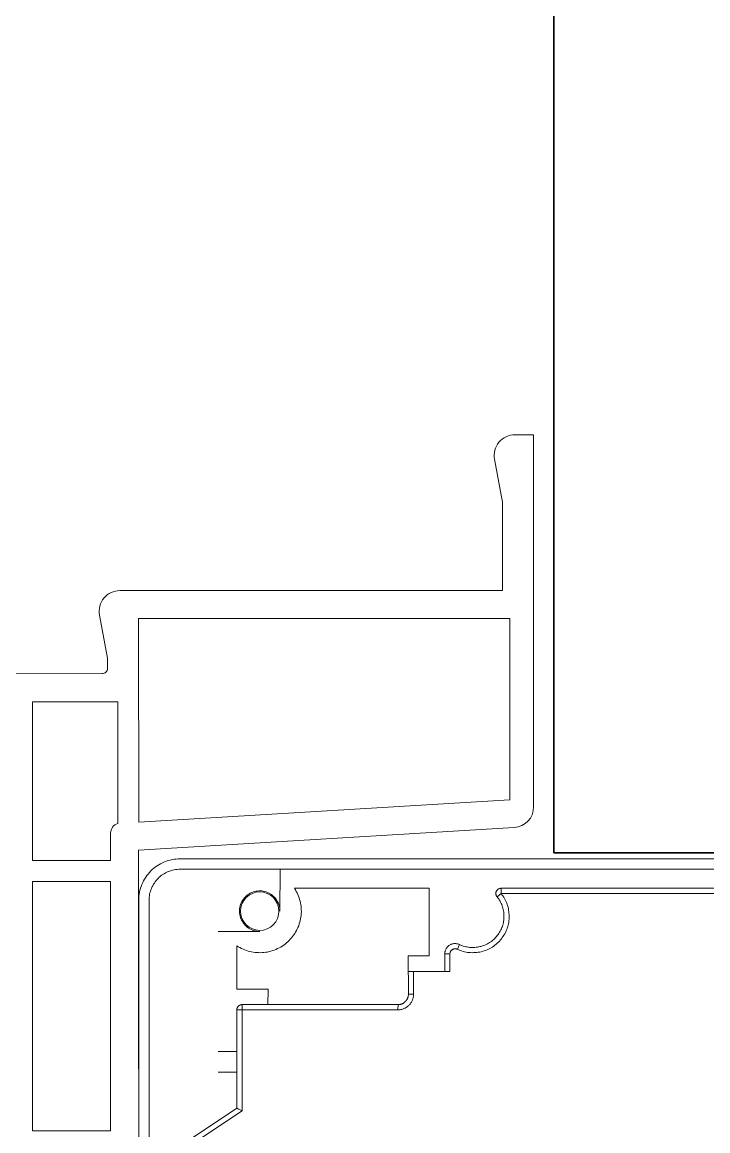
# Model space of a CAD drawing. Header units: centimetres. Extents: x 16433 to 114398, y -50094 to -12305.
# Drawn here: x 66736.22 to 66742.82, y -38593.66 to -38582.99 of the extents above; entities that cross this region are included whole.
import ezdxf

# ---------------------------------------------------------------- set-up
doc = ezdxf.new("R2010")
doc.units = ezdxf.units.CM
doc.header["$LTSCALE"] = 0.5
doc.layers.get('0').update_dxf_attribs({"linetype": 'CONTINUOUS'})
doc.layers.add('0-Coupe A.3', color=7, linetype='CONTINUOUS')

# ---------------------------------------------------------------- blocks, each defined once
blk = doc.blocks.new('Groupe-364-1')
at = {"color": 7, "linetype": 'Continuous', "lineweight": 5}
for points in [[(10392.58, -46988.248, 0), (10389.658, -46972.822, 0)], [(10389.757, -46972.803, 0), (10392.678, -46988.229, 0)], [(10393.029, -46988.468, 0), (10408.258, -46985.584, 0)], [(10408.26, -46985.685, 0), (10393.047, -46988.566, 0)], [(10392.58, -46988.248, 0), (10392.584, -46988.267, 0), (10392.589, -46988.286, 0), (10392.595, -46988.304, 0), (10392.602, -46988.323, 0), (10392.61, -46988.341, 0), (10392.618, -46988.359, 0), (10392.628, -46988.376, 0), (10392.638, -46988.392, 0), (10392.649, -46988.409, 0), (10392.661, -46988.424, 0), (10392.674, -46988.439, 0), (10392.687, -46988.453, 0), (10392.701, -46988.467, 0), (10392.716, -46988.48, 0), (10392.732, -46988.492, 0), (10392.747, -46988.504, 0), (10392.764, -46988.514, 0), (10392.781, -46988.524, 0), (10392.798, -46988.533, 0), (10392.816, -46988.541, 0), (10392.835, -46988.549, 0), (10392.853, -46988.555, 0), (10392.872, -46988.56, 0), (10392.891, -46988.565, 0), (10392.91, -46988.568, 0), (10392.93, -46988.571, 0), (10392.949, -46988.573, 0), (10392.969, -46988.573, 0), (10392.989, -46988.573, 0), (10393.008, -46988.572, 0), (10393.028, -46988.569, 0), (10393.047, -46988.566, 0)], [(10392.678, -46988.229, 0), (10392.681, -46988.243, 0), (10392.685, -46988.258, 0), (10392.689, -46988.272, 0), (10392.695, -46988.285, 0), (10392.7, -46988.299, 0), (10392.707, -46988.312, 0), (10392.714, -46988.325, 0), (10392.722, -46988.338, 0), (10392.73, -46988.35, 0), (10392.739, -46988.361, 0), (10392.749, -46988.373, 0), (10392.759, -46988.383, 0), (10392.769, -46988.394, 0), (10392.78, -46988.403, 0), (10392.792, -46988.413, 0), (10392.804, -46988.421, 0), (10392.816, -46988.429, 0), (10392.829, -46988.436, 0), (10392.842, -46988.443, 0), (10392.855, -46988.449, 0), (10392.869, -46988.455, 0), (10392.883, -46988.459, 0), (10392.897, -46988.464, 0), (10392.912, -46988.467, 0), (10392.926, -46988.47, 0), (10392.941, -46988.471, 0), (10392.955, -46988.473, 0), (10392.97, -46988.473, 0), (10392.985, -46988.473, 0), (10392.999, -46988.472, 0), (10393.014, -46988.47, 0), (10393.029, -46988.468, 0)]]:
    blk.add_polyline3d(points, dxfattribs=at)
blk = doc.blocks.new('Groupe-368-1')
at = {"color": 7, "linetype": 'Continuous', "lineweight": 5}
for points in [[(10392.371, -46985.185, 0), (10392.333, -46985.153, 0), (10390.28, -46974.31, 0)], [(10390.231, -46974.319, 0), (10392.284, -46985.162, 0), (10392.285, -46985.165, 0), (10392.286, -46985.169, 0), (10392.287, -46985.172, 0), (10392.289, -46985.175, 0), (10392.29, -46985.178, 0), (10392.292, -46985.181, 0), (10392.294, -46985.184, 0), (10392.297, -46985.187, 0), (10392.299, -46985.189, 0), (10392.302, -46985.191, 0), (10392.305, -46985.194, 0), (10392.308, -46985.195, 0), (10392.311, -46985.197, 0), (10392.314, -46985.199, 0), (10392.317, -46985.2, 0), (10392.32, -46985.201, 0), (10392.324, -46985.202, 0), (10392.327, -46985.202, 0), (10392.331, -46985.203, 0), (10392.334, -46985.203, 0), (10392.338, -46985.202, 0), (10392.341, -46985.202, 0), (10392.345, -46985.201, 0), (10392.348, -46985.2, 0), (10392.352, -46985.199, 0), (10392.355, -46985.198, 0), (10392.358, -46985.196, 0), (10392.361, -46985.194, 0), (10392.364, -46985.192, 0), (10392.366, -46985.19, 0), (10392.369, -46985.188, 0), (10392.371, -46985.185, 0), (10392.38, -46985.175, 0), (10392.388, -46985.166, 0), (10392.398, -46985.158, 0), (10392.407, -46985.149, 0), (10392.417, -46985.141, 0), (10392.427, -46985.134, 0), (10392.437, -46985.127, 0), (10392.448, -46985.12, 0), (10392.459, -46985.114, 0), (10392.47, -46985.109, 0), (10392.482, -46985.103, 0), (10392.494, -46985.099, 0), (10392.506, -46985.094, 0), (10392.518, -46985.091, 0), (10392.53, -46985.087, 0), (10392.542, -46985.085, 0), (10392.555, -46985.083, 0), (10392.567, -46985.081, 0), (10392.58, -46985.08, 0), (10392.592, -46985.079, 0), (10392.605, -46985.079, 0), (10392.617, -46985.08, 0), (10392.63, -46985.081, 0), (10392.642, -46985.082, 0), (10392.655, -46985.084, 0), (10392.667, -46985.087, 0), (10392.679, -46985.09, 0), (10392.692, -46985.093, 0), (10392.703, -46985.097, 0), (10392.715, -46985.102, 0), (10392.727, -46985.107, 0), (10392.738, -46985.113, 0), (10392.749, -46985.119, 0), (10392.76, -46985.125, 0), (10392.77, -46985.132, 0), (10392.781, -46985.14, 0), (10392.791, -46985.147, 0), (10392.8, -46985.156, 0), (10392.809, -46985.164, 0), (10392.818, -46985.173, 0), (10392.827, -46985.182, 0), (10392.835, -46985.192, 0), (10392.842, -46985.202, 0), (10392.85, -46985.213, 0), (10392.856, -46985.223, 0), (10392.863, -46985.234, 0), (10392.869, -46985.245, 0), (10392.874, -46985.257, 0), (10392.879, -46985.268, 0), (10392.883, -46985.28, 0), (10392.887, -46985.292, 0), (10392.891, -46985.304, 0), (10392.893, -46985.316, 0), (10392.896, -46985.329, 0), (10392.898, -46985.341, 0), (10392.899, -46985.354, 0), (10392.9, -46985.366, 0), (10392.9, -46985.379, 0), (10392.9, -46985.392, 0), (10392.899, -46985.404, 0), (10392.898, -46985.417, 0), (10392.896, -46985.429, 0), (10392.893, -46985.442, 0), (10392.891, -46985.454, 0), (10392.889, -46985.46, 0), (10392.888, -46985.466, 0), (10392.888, -46985.472, 0), (10392.887, -46985.479, 0), (10392.888, -46985.485, 0), (10392.888, -46985.491, 0), (10392.889, -46985.497, 0), (10392.891, -46985.504, 0), (10392.892, -46985.51, 0), (10392.894, -46985.515, 0), (10392.897, -46985.521, 0), (10392.9, -46985.527, 0), (10392.903, -46985.532, 0), (10392.907, -46985.537, 0), (10392.91, -46985.542, 0), (10392.914, -46985.547, 0), (10392.919, -46985.552, 0), (10392.924, -46985.556, 0), (10392.929, -46985.56, 0), (10392.934, -46985.563, 0), (10392.939, -46985.566, 0), (10392.945, -46985.569, 0), (10392.951, -46985.572, 0), (10392.956, -46985.574, 0), (10392.962, -46985.576, 0), (10392.969, -46985.577, 0), (10392.975, -46985.578, 0), (10392.981, -46985.579, 0), (10392.987, -46985.579, 0), (10392.994, -46985.579, 0), (10393, -46985.578, 0), (10393.006, -46985.577, 0), (10392.997, -46985.528, 0), (10392.994, -46985.528, 0), (10392.991, -46985.529, 0), (10392.987, -46985.529, 0), (10392.984, -46985.529, 0), (10392.981, -46985.528, 0), (10392.978, -46985.528, 0), (10392.975, -46985.527, 0), (10392.972, -46985.526, 0), (10392.969, -46985.525, 0), (10392.966, -46985.524, 0), (10392.963, -46985.523, 0), (10392.961, -46985.521, 0), (10392.958, -46985.519, 0), (10392.956, -46985.517, 0), (10392.953, -46985.515, 0), (10392.951, -46985.513, 0), (10392.949, -46985.511, 0), (10392.947, -46985.508, 0), (10392.945, -46985.505, 0), (10392.944, -46985.503, 0), (10392.942, -46985.5, 0), (10392.941, -46985.497, 0), (10392.94, -46985.494, 0), (10392.939, -46985.491, 0), (10392.938, -46985.488, 0), (10392.938, -46985.485, 0), (10392.938, -46985.482, 0), (10392.937, -46985.479, 0), (10392.938, -46985.476, 0), (10392.938, -46985.472, 0), (10392.938, -46985.469, 0), (10392.939, -46985.466, 0), (10392.891, -46985.454, 0)], [(10392.333, -46985.153, 0), (10392.343, -46985.142, 0), (10392.353, -46985.131, 0), (10392.364, -46985.121, 0), (10392.375, -46985.111, 0), (10392.386, -46985.102, 0), (10392.398, -46985.093, 0), (10392.41, -46985.085, 0), (10392.423, -46985.077, 0), (10392.436, -46985.07, 0), (10392.449, -46985.063, 0), (10392.462, -46985.057, 0), (10392.476, -46985.052, 0), (10392.49, -46985.047, 0), (10392.504, -46985.043, 0), (10392.518, -46985.039, 0), (10392.532, -46985.036, 0), (10392.547, -46985.033, 0), (10392.561, -46985.031, 0), (10392.576, -46985.03, 0), (10392.591, -46985.029, 0), (10392.606, -46985.029, 0), (10392.62, -46985.03, 0), (10392.635, -46985.031, 0), (10392.649, -46985.033, 0), (10392.664, -46985.035, 0), (10392.678, -46985.038, 0), (10392.693, -46985.042, 0), (10392.707, -46985.046, 0), (10392.721, -46985.051, 0), (10392.734, -46985.056, 0), (10392.748, -46985.062, 0), (10392.761, -46985.068, 0), (10392.774, -46985.075, 0), (10392.787, -46985.083, 0), (10392.799, -46985.091, 0), (10392.811, -46985.1, 0), (10392.822, -46985.109, 0), (10392.833, -46985.118, 0), (10392.844, -46985.128, 0), (10392.855, -46985.139, 0), (10392.864, -46985.15, 0), (10392.874, -46985.161, 0), (10392.883, -46985.173, 0), (10392.891, -46985.185, 0), (10392.899, -46985.197, 0), (10392.906, -46985.21, 0), (10392.913, -46985.223, 0), (10392.92, -46985.236, 0), (10392.925, -46985.25, 0), (10392.93, -46985.264, 0), (10392.935, -46985.277, 0), (10392.939, -46985.292, 0), (10392.942, -46985.306, 0), (10392.945, -46985.32, 0), (10392.947, -46985.335, 0), (10392.949, -46985.35, 0), (10392.95, -46985.364, 0), (10392.95, -46985.379, 0), (10392.95, -46985.394, 0), (10392.949, -46985.408, 0), (10392.947, -46985.423, 0), (10392.945, -46985.438, 0), (10392.942, -46985.452, 0), (10392.939, -46985.466, 0)], [(10392.997, -46985.528, 0), (10393.162, -46985.497, 0), (10393.236, -46985.89, 0)], [(10393.171, -46985.546, 0), (10393.006, -46985.577, 0)], [(10393.452, -46985.849, 0), (10393.089, -46985.918, 0), (10393.052, -46985.721, 0), (10392.413, -46985.842, 0), (10392.654, -46987.115, 0), (10392.667, -46987.104, 0), (10392.68, -46987.093, 0), (10392.693, -46987.082, 0), (10392.707, -46987.072, 0), (10392.721, -46987.063, 0), (10392.736, -46987.054, 0), (10392.751, -46987.046, 0), (10392.767, -46987.039, 0), (10392.782, -46987.032, 0), (10392.798, -46987.026, 0), (10392.814, -46987.02, 0), (10392.831, -46987.016, 0), (10392.847, -46987.012, 0), (10392.864, -46987.008, 0), (10392.881, -46987.006, 0), (10392.898, -46987.004, 0), (10392.915, -46987.003, 0), (10392.932, -46987.003, 0), (10392.949, -46987.003, 0), (10392.966, -46987.004, 0), (10392.983, -46987.006, 0), (10393, -46987.008, 0), (10393.017, -46987.012, 0), (10393.034, -46987.016, 0), (10393.05, -46987.02, 0), (10393.066, -46987.026, 0), (10393.082, -46987.032, 0), (10393.098, -46987.039, 0), (10393.114, -46987.046, 0), (10393.129, -46987.054, 0), (10393.143, -46987.063, 0), (10393.158, -46987.072, 0), (10393.172, -46987.082, 0), (10393.185, -46987.092, 0), (10393.198, -46987.104, 0), (10393.211, -46987.115, 0), (10393.223, -46987.127, 0), (10393.234, -46987.14, 0), (10393.245, -46987.153, 0), (10393.255, -46987.167, 0), (10393.265, -46987.181, 0), (10393.274, -46987.195, 0), (10393.283, -46987.21, 0), (10393.291, -46987.225, 0), (10393.298, -46987.241, 0), (10393.305, -46987.256, 0), (10393.311, -46987.272, 0), (10393.316, -46987.289, 0), (10393.32, -46987.305, 0), (10393.324, -46987.322, 0), (10393.327, -46987.339, 0), (10393.33, -46987.356, 0), (10393.331, -46987.373, 0), (10393.332, -46987.39, 0), (10393.332, -46987.407, 0), (10393.332, -46987.424, 0), (10393.331, -46987.441, 0), (10393.329, -46987.458, 0), (10393.326, -46987.475, 0), (10393.322, -46987.492, 0), (10393.318, -46987.508, 0), (10393.313, -46987.525, 0), (10393.308, -46987.541, 0), (10393.302, -46987.557, 0), (10393.71, -46987.479, 0), (10393.654, -46987.184, 0), (10393.802, -46987.157, 0)], [(10393.443, -46985.8, 0), (10393.45, -46985.798, 0), (10393.458, -46985.798, 0), (10393.465, -46985.797, 0), (10393.472, -46985.797, 0), (10393.48, -46985.797, 0), (10393.487, -46985.798, 0), (10393.494, -46985.799, 0), (10393.502, -46985.8, 0), (10393.509, -46985.802, 0), (10393.516, -46985.804, 0), (10393.523, -46985.806, 0), (10393.53, -46985.809, 0), (10393.536, -46985.812, 0), (10393.543, -46985.815, 0), (10393.549, -46985.819, 0), (10393.555, -46985.823, 0), (10393.561, -46985.827, 0), (10393.567, -46985.832, 0), (10393.573, -46985.837, 0), (10393.578, -46985.842, 0), (10393.583, -46985.847, 0), (10393.588, -46985.853, 0), (10393.592, -46985.859, 0), (10393.596, -46985.865, 0), (10393.6, -46985.871, 0), (10393.604, -46985.877, 0), (10393.607, -46985.884, 0), (10393.61, -46985.891, 0), (10393.613, -46985.898, 0), (10393.615, -46985.905, 0), (10393.617, -46985.912, 0), (10393.618, -46985.919, 0)], [(10393.569, -46985.928, 0), (10393.618, -46985.919, 0), (10393.907, -46987.442, 0), (10393.904, -46987.442, 0), (10393.902, -46987.443, 0), (10393.899, -46987.443, 0), (10393.897, -46987.443, 0), (10393.895, -46987.443, 0), (10393.892, -46987.443, 0), (10393.89, -46987.442, 0), (10393.887, -46987.442, 0), (10393.885, -46987.441, 0), (10393.882, -46987.441, 0), (10393.88, -46987.44, 0), (10393.878, -46987.439, 0), (10393.876, -46987.438, 0), (10393.873, -46987.437, 0), (10393.871, -46987.435, 0), (10393.869, -46987.434, 0), (10393.867, -46987.433, 0), (10393.865, -46987.431, 0), (10393.864, -46987.43, 0), (10393.862, -46987.428, 0), (10393.86, -46987.426, 0), (10393.858, -46987.424, 0), (10393.857, -46987.422, 0), (10393.856, -46987.42, 0), (10393.854, -46987.418, 0), (10393.853, -46987.416, 0), (10393.852, -46987.414, 0), (10393.851, -46987.412, 0), (10393.85, -46987.409, 0), (10393.849, -46987.407, 0), (10393.849, -46987.405, 0), (10393.848, -46987.402, 0), (10393.569, -46985.928, 0), (10393.568, -46985.924, 0), (10393.567, -46985.919, 0), (10393.565, -46985.914, 0), (10393.564, -46985.91, 0), (10393.562, -46985.905, 0), (10393.56, -46985.901, 0), (10393.557, -46985.896, 0), (10393.555, -46985.892, 0), (10393.552, -46985.888, 0), (10393.549, -46985.884, 0), (10393.546, -46985.88, 0), (10393.542, -46985.877, 0), (10393.539, -46985.873, 0), (10393.535, -46985.87, 0), (10393.531, -46985.867, 0), (10393.527, -46985.864, 0), (10393.523, -46985.862, 0), (10393.519, -46985.859, 0), (10393.515, -46985.857, 0), (10393.51, -46985.855, 0), (10393.505, -46985.853, 0), (10393.501, -46985.852, 0), (10393.496, -46985.85, 0), (10393.491, -46985.849, 0), (10393.487, -46985.848, 0), (10393.482, -46985.848, 0), (10393.477, -46985.847, 0), (10393.472, -46985.847, 0), (10393.467, -46985.847, 0), (10393.462, -46985.847, 0), (10393.457, -46985.848, 0), (10393.452, -46985.849, 0), (10393.443, -46985.8, 0), (10393.227, -46985.841, 0)], [(10393.848, -46987.402, 0), (10394.854, -46987.212, 0), (10395.358, -46987.727, 0)], [(10395.341, -46987.781, 0), (10394.837, -46987.266, 0), (10393.907, -46987.442, 0)], [(10393.198, -46987.759, 0), (10393.124, -46987.366, 0), (10393.126, -46987.38, 0), (10393.127, -46987.395, 0), (10393.127, -46987.409, 0), (10393.126, -46987.423, 0), (10393.124, -46987.438, 0), (10393.121, -46987.452, 0), (10393.117, -46987.465, 0), (10393.112, -46987.479, 0), (10393.106, -46987.492, 0), (10393.099, -46987.504, 0), (10393.091, -46987.516, 0), (10393.082, -46987.528, 0), (10393.072, -46987.538, 0), (10393.062, -46987.548, 0), (10393.051, -46987.557, 0), (10393.039, -46987.566, 0), (10393.027, -46987.573, 0), (10393.014, -46987.58, 0), (10393.001, -46987.585, 0), (10392.987, -46987.59, 0), (10392.973, -46987.593, 0), (10392.959, -46987.596, 0), (10392.945, -46987.597, 0), (10392.931, -46987.598, 0), (10392.916, -46987.597, 0), (10392.902, -46987.595, 0), (10392.888, -46987.592, 0), (10392.874, -46987.589, 0), (10392.861, -46987.584, 0), (10392.847, -46987.578, 0), (10392.835, -46987.571, 0), (10392.823, -46987.564, 0), (10392.811, -46987.555, 0), (10392.8, -46987.546, 0), (10392.79, -46987.536, 0), (10392.781, -46987.525, 0), (10392.772, -46987.513, 0), (10392.764, -46987.501, 0), (10392.757, -46987.489, 0), (10392.752, -46987.476, 0), (10392.747, -46987.462, 0), (10392.743, -46987.448, 0), (10392.74, -46987.434, 0), (10392.738, -46987.42, 0), (10392.737, -46987.406, 0), (10392.738, -46987.391, 0), (10392.739, -46987.377, 0), (10392.741, -46987.363, 0), (10392.745, -46987.349, 0), (10392.749, -46987.335, 0), (10392.755, -46987.322, 0), (10392.761, -46987.309, 0), (10392.769, -46987.297, 0), (10392.777, -46987.285, 0), (10392.786, -46987.274, 0), (10392.796, -46987.263, 0), (10392.806, -46987.254, 0), (10392.818, -46987.245, 0), (10392.83, -46987.237, 0), (10392.842, -46987.23, 0), (10392.855, -46987.224, 0), (10392.868, -46987.218, 0), (10392.882, -46987.214, 0), (10392.896, -46987.211, 0), (10392.503, -46987.285, 0)], [(10392.967, -46987.584, 0), (10393.002, -46987.574, 0), (10393.034, -46987.557, 0), (10393.062, -46987.535, 0), (10393.085, -46987.507, 0), (10393.103, -46987.475, 0), (10393.113, -46987.44, 0), (10393.117, -46987.404, 0), (10393.114, -46987.368, 0), (10393.104, -46987.333, 0), (10393.087, -46987.301, 0), (10393.064, -46987.273, 0), (10393.037, -46987.25, 0), (10393.005, -46987.232, 0), (10392.97, -46987.221, 0), (10392.934, -46987.218, 0), (10392.898, -46987.221, 0), (10392.863, -46987.231, 0), (10392.831, -46987.248, 0), (10392.803, -46987.271, 0), (10392.78, -46987.298, 0), (10392.762, -46987.33, 0), (10392.751, -46987.365, 0), (10392.747, -46987.401, 0), (10392.751, -46987.437, 0), (10392.761, -46987.472, 0), (10392.778, -46987.504, 0), (10392.8, -46987.532, 0), (10392.828, -46987.555, 0), (10392.86, -46987.573, 0), (10392.895, -46987.584, 0), (10392.931, -46987.588, 0), (10392.967, -46987.584, 0)], [(10394.333, -46987.544, 0), (10394.3, -46987.368, 0)], [(10394.53, -46987.507, 0), (10394.496, -46987.33, 0)]]:
    blk.add_polyline3d(points, dxfattribs=at)
for points, knots in [([(10392.333, -46985.153), (10392.33, -46985.153), (10392.323, -46985.154), (10392.313, -46985.156), (10392.303, -46985.158), (10392.294, -46985.16), (10392.288, -46985.161), (10392.285, -46985.162), (10392.284, -46985.162)], [0, 0, 0, 0, 0.202734, 0.414575, 0.623281, 0.809568, 0.946355, 1, 1, 1, 1]), ([(10394.854, -46987.212), (10394.851, -46987.22), (10394.846, -46987.236), (10394.84, -46987.254), (10394.837, -46987.263), (10394.837, -46987.266)], [0, 0, 0, 0, 0.474234, 0.849581, 1, 1, 1, 1])]:
    blk.add_open_spline(points, degree=3, knots=knots, dxfattribs=at)
blk = doc.blocks.new('Groupe-369-1')
at = {"color": 7, "linetype": 'Continuous', "lineweight": 5, "flags": 128}
blk.add_lwpolyline([(10396.711, -46987.872), (10392.573, -46988.656), (10391.687, -46985.148, 0.396669), (10391.456, -46985), (10387.936, -46985.667), (10387.97, -46985.843, 0.468969), (10388.239, -46985.993), (10388.631, -46985.84), (10389.466, -46985.682), (10390.151, -46989.298, 0.468969), (10390.42, -46989.447), (10390.812, -46989.295), (10390.91, -46989.276, -0.414214), (10390.968, -46989.316), (10391.151, -46990.279)], format="xyb", dxfattribs=at)
for points in [[(10392.308, -46988.706), (10390.382, -46989.071), (10389.718, -46985.563), (10391.432, -46985.239), (10392.308, -46988.706)], [(10392.918, -46988.865), (10395.277, -46988.419), (10395.416, -46989.156), (10393.058, -46989.602), (10392.918, -46988.865)]]:
    blk.add_lwpolyline(points, close=True, dxfattribs=at)
blk.add_lwpolyline([(10392.357, -46988.901, 0.327538), (10392.463, -46988.952), (10392.722, -46988.903), (10392.861, -46989.64), (10391.358, -46989.924), (10391.323, -46989.738), (10391.28, -46989.512), (10391.206, -46989.119), (10392.357, -46988.901)], format="xyb", close=True, dxfattribs=at)
at = {"color": 7}
for name in ['Groupe-368-1', 'Groupe-364-1']:
    blk.add_blockref(name, (0, 0), dxfattribs=at)

msp = doc.modelspace()

# ---------------------------------------------------------------- linework, layer by layer
at = {"layer": '0-Coupe A.3', "color": 7, "linetype": 'Continuous', "lineweight": 35, "flags": 128}
msp.add_lwpolyline([(66298.27, -38551.347), (66969.623, -38551.347), (66969.623, -38444.95), (66973.62, -38444.95), (66973.62, -38447.67), (66985.623, -38448.848), (66985.623, -38573.347), (66757.316, -38573.347), (66757.316, -38590.982), (66741.333, -38590.982), (66741.333, -38573.347), (66298.27, -38573.347)], dxfattribs=at)

# ---------------------------------------------------------------- block references
at = {"layer": '0-Coupe A.3', "color": 7, "rotation": 259.2764052561336}
msp.add_blockref('Groupe-369-1', (114839.157, -37123.114), dxfattribs=at)

doc.saveas('drawing.dxf')
